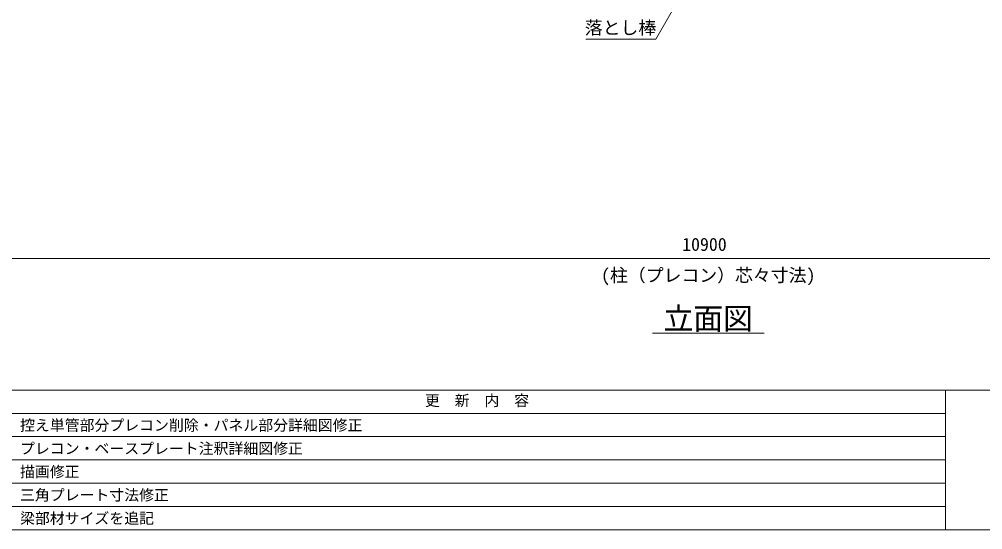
# Model space of a CAD drawing. Units: millimetres, scale not verified. Extents: x -35488 to -11338, y -17325 to 17325.
# Drawn here: x -31890 to -25678, y 675 to 3966 of the extents above; entities that cross this region are included whole.
import ezdxf
from ezdxf.enums import TextEntityAlignment as Align

# ---------------------------------------------------------------- set-up
doc = ezdxf.new("R2010")
doc.units = ezdxf.units.MM
doc.header["$LTSCALE"] = 150
for name, color, linetype, lineweight in [('0-A_図面枠', 7, 'Continuous', 18), ('0-B_寸法', 3, 'Continuous', 18), ('1-9_文字', 7, 'Continuous', 18)]:
    doc.layers.add(name, color=color, linetype=linetype, lineweight=lineweight)
doc.styles.add('ＭＳ ゴシック', font='')
doc.styles.get('ＭＳ ゴシック').set_extended_font_data('MS Gothic')

msp = doc.modelspace()

# ---------------------------------------------------------------- linework, layer by layer
at = {"layer": '0-A_図面枠'}
for p, q in [((-35488.1, 1575), (-11338.1, 1575)), ((-25918.1, 1575), (-25918.1, 675)), ((-35488.1, 1425), (-25918.1, 1425)), ((-32578.1, 1275), (-25918.1, 1275)), ((-32578.1, 1125), (-25918.1, 1125)), ((-32578.1, 975), (-25918.1, 975)), ((-32578.1, 825), (-25918.1, 825))]:
    msp.add_line(p, q, dxfattribs=at)
msp.add_lwpolyline([(-35488.1, 17325), (-11338.1, 17325), (-11338.1, 675), (-35488.1, 675)], close=True, dxfattribs=at)
at = {"layer": '0-B_寸法'}
msp.add_line((-22064.1, 2422.8), (-32832.1, 2422.8), dxfattribs=at)
at = {"layer": '1-9_文字'}
for p, q in [((-27478.2, 4371.4), (-27786.5, 3837.4)), ((-28237.1, 3837.4), (-27786.9, 3837.4)), ((-27786.5, 3837.4), (-27786.9, 3837.4)), ((-27808.1, 1942.8), (-27088.1, 1942.8))]:
    msp.add_line(p, q, dxfattribs=at)

# ---------------------------------------------------------------- texts
at = {"layer": '0-A_図面枠', "style": 'ＭＳ ゴシック'}
for s, p in [('更\u3000新\u3000内\u3000容', (-29275, 1451.6)), ('控え単管部分プレコン削除・パネル部分詳細図修正', (-31885.5, 1292.4)), ('プレコン・ベースプレート注釈詳細図修正', (-31885.5, 1142.4)), ('描画修正', (-31885.5, 992.4)), ('三角プレート寸法修正 ', (-31885.5, 842.4)), ('梁部材サイズを追記', (-31885.5, 692.4))]:
    msp.add_text(s, height=70.38, dxfattribs=at).set_placement(p, align=Align.BOTTOM_LEFT)
at = {"layer": '0-B_寸法', "style": 'ＭＳ ゴシック'}
for s, p in [('10900', (-27616.4, 2447.3)), ('(柱（プレコン）芯々寸法)', (-28139.3, 2248.1))]:
    msp.add_text(s, height=84.46, dxfattribs=at).set_placement(p, align=Align.BOTTOM_LEFT)
at = {"layer": '1-9_文字', "style": 'ＭＳ ゴシック'}
for s, height, p in [('落とし棒', 84.46, (-28244.2, 3843.8)), ('立面図', 140.8, (-27736.1, 1923.6))]:
    msp.add_text(s, height=height, dxfattribs=at).set_placement(p, align=Align.BOTTOM_LEFT)

doc.saveas('drawing.dxf')
